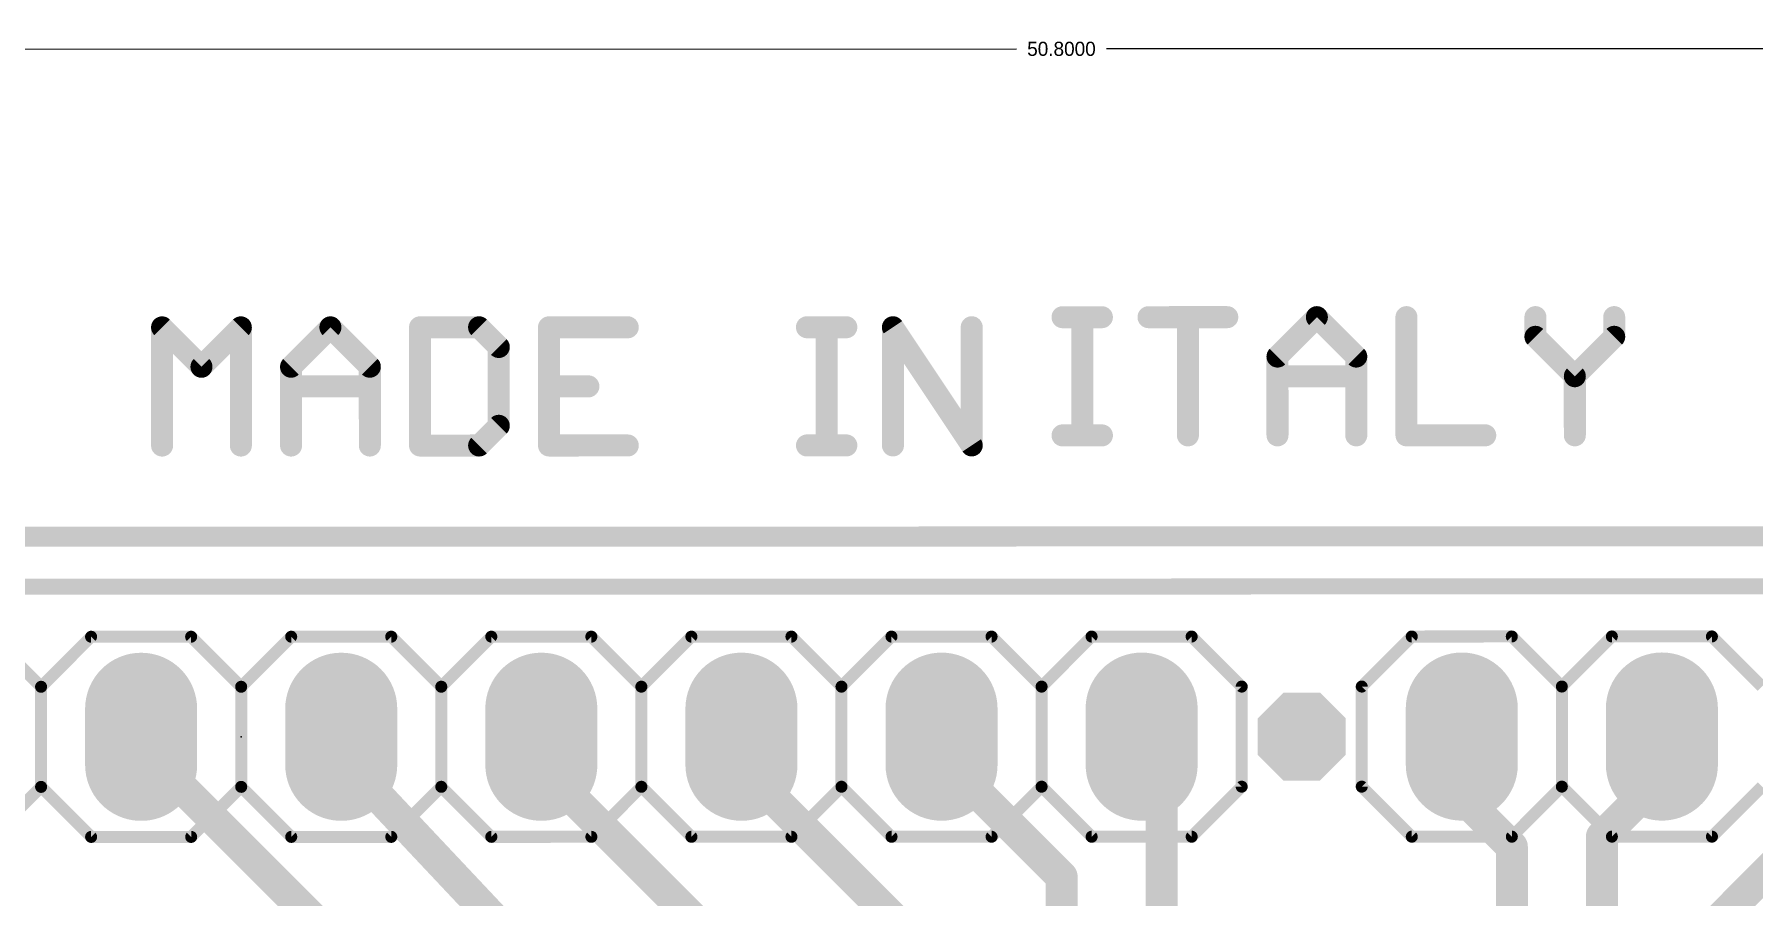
# Model space of a CAD drawing. Header units: millimetres. Extents: x -20 to 130, y -23 to 60.
# Drawn here: x 27.6 to 49.42, y 48.77 to 59.71 of the extents above; entities that cross this region are included whole.
import ezdxf

# ---------------------------------------------------------------- set-up
doc = ezdxf.new("R2010")
doc.units = ezdxf.units.MM
doc.header["$MEASUREMENT"] = 0
doc.layers.get('0').update_dxf_attribs({"linetype": 'CONTINUOUS'})
doc.layers.get('Defpoints').update_dxf_attribs({"linetype": 'CONTINUOUS'})
for name, color, linetype in [('1', 22, 'CONTINUOUS'), ('16', 175, 'CONTINUOUS'), ('17', 82, 'CONTINUOUS'), ('18', 2, 'CONTINUOUS'), ('20', 7, 'CONTINUOUS'), ('21', 253, 'CONTINUOUS'), ('23', 7, 'CONTINUOUS')]:
    doc.layers.add(name, color=color, linetype=linetype)
doc.dimstyles.get("Standard").update_dxf_attribs({"dimtxt": 0.18, "dimasz": 0.18, "dimexe": 0.18, "dimexo": 0.0625, "dimgap": 0.09, "dimtad": 0, "dimtih": 1, "dimtoh": 1, "dimdec": 4, "dimzin": 0, "dimdsep": 46, "dimtxsty": 'Standard', "dimcen": 0.09, "dimadec": 0, "dimazin": 0, "dimtfac": 1, "dimtdec": 4, "dimtofl": 0, "dimtmove": 0, "dimatfit": 3, "dimfxl": 1, "dimtolj": 1, "dimtzin": 0, "dimarcsym": 0})

# ---------------------------------------------------------------- blocks, each defined once
blk = doc.blocks.new('LONGP50')
at = {"const_width": 1}
blk.add_lwpolyline([(-0.25, 0), (0.25, 0)], dxfattribs=at)
at = {"const_width": 0.5}
for points in [[(-0.25, 0.25, 1), (-0.25, -0.25)], [(0.25, -0.25, 1), (0.25, 0.25)]]:
    blk.add_lwpolyline(points, format="xyb", dxfattribs=at)
blk = doc.blocks.new('OCTAGONV')
at = {"const_width": 0.5}
blk.add_lwpolyline([(-0.25, -0.1036), (-0.25, 0.1036), (-0.1036, 0.25), (0.1036, 0.25), (0.25, 0.1036), (0.25, -0.1036), (0.1036, -0.25), (-0.1036, -0.25), (-0.25, -0.1036), (-0.25, 0.1036)], dxfattribs=at)
blk = doc.blocks.new('*D34')
at = {"color": 0, "linetype": 'Continuous', "lineweight": -2, "transparency": 16777216}
for p, q in [((15.238, 50.859), (15.236, 59.703)), ((66.04, 35.628), (66.036, 59.712)), ((15.416, 59.523), (40.066, 59.528)), ((65.856, 59.532), (41.206, 59.528))]:
    blk.add_line(p, q, dxfattribs=at)
at = {"color": 0, "linetype": 'Continuous', "transparency": 16777216}
for points in [[(15.416, 59.553), (15.416, 59.493), (15.236, 59.523)], [(65.856, 59.562), (65.856, 59.502), (66.036, 59.532)]]:
    blk.add_solid(points, dxfattribs=at)
at = {"layer": 'Defpoints', "color": 0, "linetype": 'Continuous', "transparency": 16777216}
for p in [(66.036, 59.532), (15.238, 50.797), (66.04, 35.566)]:
    blk.add_point(p, dxfattribs=at)
at = {"color": 0, "linetype": 'Continuous', "transparency": 16777216, "insert": (40.636, 59.528), "char_height": 0.18, "attachment_point": 5}
blk.add_mtext('\\A1;50.8000', dxfattribs=at)

msp = doc.modelspace()

# ---------------------------------------------------------------- linework, layer by layer
at = {"layer": '1', "const_width": 0.2032}
msp.add_lwpolyline([(0.63244, 52.69915), (67.94244, 52.7109)], dxfattribs=at)
at = {"layer": '16'}
for points, const_width in [([(0.63244, 52.69915), (67.68844, 52.71085)], 0.2032), ([(28.95379, 50.67209), (28.95377, 50.79909)], 0.4064), ([(36.57512, 43.05342), (28.95379, 50.67209)], 0.4064), ([(31.49382, 50.54553), (31.49377, 50.79953)], 0.4064), ([(34.03384, 50.41898), (34.03377, 50.79998)], 0.4064), ([(36.57384, 50.41942), (36.57377, 50.80042)], 0.4064), ([(39.11382, 50.54686), (39.11377, 50.80086)], 0.4064), ([(41.65386, 50.29331), (41.65377, 50.80131)], 0.4064), ([(45.71791, 50.04002), (45.71777, 50.80202)], 0.4064), ([(48.25786, 50.29446), (48.25777, 50.80246)], 0.4064), ([(37.59095, 44.0696), (31.49382, 50.54553)], 0.4064), ([(40.63808, 49.02313), (39.11382, 50.54686)], 0.4064), ([(41.90782, 50.54735), (41.65386, 50.29331)], 0.4064), ([(41.91143, 29.84635), (41.90782, 50.54735)], 0.4064), ([(38.60664, 45.84778), (34.03384, 50.41898)], 0.4064), ([(39.49535, 47.49893), (36.57384, 50.41942)], 0.4064), ([(47.49599, 49.53233), (48.25786, 50.29446)], 0.4064), ([(48.63924, 48.13553), (50.79786, 50.2949)], 0.4064), ([(46.35302, 49.40513), (45.71791, 50.04002)], 0.4064), ([(46.35588, 33.02213), (46.35302, 49.40513)], 0.4064), ([(47.4989, 32.89533), (47.49599, 49.53233)], 0.4064), ([(40.64143, 29.84613), (40.63808, 49.02313)], 0.4064)]:
    msp.add_lwpolyline(points, dxfattribs=dict(at, const_width=const_width))
at = {"layer": '16', "const_width": 0.2032}
for points in [[(29.05537, 50.79911, 1), (28.85217, 50.79907)], [(29.02558, 50.7439, 1), (28.88201, 50.60028)], [(31.59537, 50.79955, 1), (31.39217, 50.79952)], [(34.13537, 50.8, 1), (33.93217, 50.79996)], [(36.67537, 50.80044, 1), (36.47217, 50.8004)], [(39.21537, 50.80088, 1), (39.01217, 50.80085)], [(41.75537, 50.80133, 1), (41.55217, 50.80129)], [(45.81937, 50.80203, 1), (45.61617, 50.802)], [(48.35937, 50.80248, 1), (48.15617, 50.80244)], [(28.85219, 50.67207, 1), (29.05539, 50.67211)], [(31.39222, 50.54552, 1), (31.59542, 50.54555)], [(31.5678, 50.61515, 1), (31.41983, 50.47592)], [(39.01222, 50.54685, 1), (39.21542, 50.54688)], [(39.1856, 50.61868, 1), (39.04203, 50.47505)], [(42.00942, 50.54737, 1), (41.80622, 50.54733)], [(41.97963, 50.47556, 1), (41.836, 50.61914)], [(33.93224, 50.41896, 1), (34.13544, 50.419)], [(34.10563, 50.49079, 1), (33.96205, 50.34717)], [(36.47224, 50.4194, 1), (36.67544, 50.41944)], [(36.64563, 50.49123, 1), (36.50205, 50.34761)], [(41.58205, 50.3651, 1), (41.72567, 50.22152)], [(48.32967, 50.22267, 1), (48.18605, 50.36625)], [(41.55226, 50.29329, 1), (41.75546, 50.29333)], [(45.78969, 50.11183, 1), (45.64612, 49.9682)], [(48.15626, 50.29444, 1), (48.35946, 50.29448)], [(45.61631, 50.04, 1), (45.81951, 50.04003)], [(46.45462, 49.40515, 1), (46.25142, 49.40511)], [(46.28123, 49.33332, 1), (46.4248, 49.47694)], [(47.59759, 49.53234, 1), (47.39439, 49.53231)], [(47.42418, 49.60411, 1), (47.56781, 49.46054)], [(40.73968, 49.02315, 1), (40.53648, 49.02311)], [(40.5663, 48.95132, 1), (40.70987, 49.09494)]]:
    msp.add_lwpolyline(points, format="xyb", dxfattribs=at)
at = {"layer": '20', "const_width": 0.254}
msp.add_lwpolyline([(0.99733, 53.33421), (64.51333, 53.3453)], dxfattribs=at)
at = {"layer": '21'}
for points, const_width in [([(29.26896, 56.04415, 1), (29.17017, 55.94533)], 0.1397), ([(29.28937, 55.99475, 1), (29.14977, 55.99473)], 0.1397), ([(30.28937, 55.99492, 1), (30.14967, 55.9949)], 0.1397), ([(30.26887, 55.94552, 1), (30.17006, 56.0443)], 0.1397), ([(31.40606, 56.04452, 1), (31.30727, 55.9457)], 0.1397), ([(31.40607, 55.94572, 1), (31.30726, 56.0445)], 0.1397), ([(32.49385, 56.06511, 1), (32.49388, 55.92541)], 0.1397), ([(32.56377, 55.99532, 1), (32.42407, 55.9953)], 0.1397), ([(33.29316, 56.04485, 1), (33.19447, 55.94603)], 0.1397), ([(33.24388, 55.92554, 1), (33.24385, 56.06524)], 0.1397), ([(34.20087, 55.99561, 1), (34.06117, 55.99558)], 0.1397), ([(34.13105, 56.06539, 1), (34.13108, 55.92569)], 0.1397), ([(35.13098, 55.92587, 1), (35.13095, 56.06557)], 0.1397), ([(37.40535, 56.06597, 1), (37.40538, 55.92627)], 0.1397), ([(37.72517, 55.99622, 1), (37.58547, 55.9962)], 0.1397), ([(37.90528, 55.92635, 1), (37.90525, 56.06605)], 0.1397), ([(38.55486, 56.03507, 1), (38.43867, 55.95755)], 0.1397), ([(38.56667, 55.99637, 1), (38.42697, 55.99634)], 0.1397), ([(39.56657, 55.99654, 1), (39.42687, 55.99652)], 0.1397), ([(40.64953, 56.19353, 1), (40.64956, 56.05383)], 0.1397), ([(40.96934, 56.12379, 1), (40.82964, 56.12376)], 0.1397), ([(41.14956, 56.05392, 1), (41.14953, 56.19362)], 0.1397), ([(41.74093, 56.19372, 1), (41.74096, 56.05402)], 0.1397), ([(42.31074, 56.12402, 1), (42.17104, 56.124)], 0.1397), ([(42.74096, 56.0542, 1), (42.74093, 56.1939)], 0.1397), ([(43.92743, 56.1737, 1), (43.82875, 56.07489)], 0.1397), ([(43.92745, 56.0749, 1), (43.82873, 56.17369)], 0.1397), ([(45.08514, 56.12451, 1), (44.94544, 56.12448)], 0.1397), ([(46.72234, 56.12479, 1), (46.58264, 56.12477)], 0.1397), ([(47.72224, 56.12497, 1), (47.58254, 56.12494)], 0.1397), ([(33.56371, 55.7455, 1), (33.42401, 55.74547)], 0.1397), ([(46.70188, 55.92419, 1), (46.6031, 55.82537)], 0.1397), ([(46.58269, 55.87477, 1), (46.72239, 55.87479)], 0.1397), ([(47.58259, 55.87494, 1), (47.72229, 55.87497)], 0.1397), ([(47.7018, 55.82556, 1), (47.60298, 55.92435)], 0.1397), ([(33.44442, 55.69607, 1), (33.5432, 55.79489)], 0.1397), ([(43.44803, 55.62422, 1), (43.30833, 55.6242)], 0.1397), ([(43.32882, 55.6736, 1), (43.42764, 55.57482)], 0.1397), ([(44.44803, 55.6244, 1), (44.30833, 55.62437)], 0.1397), ([(44.32874, 55.57497, 1), (44.42752, 55.67379)], 0.1397), ([(29.67024, 55.54422, 1), (29.76906, 55.44543)], 0.1397), ([(29.67026, 55.44542, 1), (29.76904, 55.54423)], 0.1397), ([(30.92665, 55.49504, 1), (30.78695, 55.49501)], 0.1397), ([(30.80744, 55.54441, 1), (30.90616, 55.44563)], 0.1397), ([(31.92655, 55.49521, 1), (31.78685, 55.49519)], 0.1397), ([(31.80736, 55.44579, 1), (31.90614, 55.54461)], 0.1397), ([(43.37826, 55.44411, 1), (43.37829, 55.30441)], 0.1397), ([(44.37819, 55.30458, 1), (44.37816, 55.44428)], 0.1397), ([(47.22237, 55.37488, 1), (47.08267, 55.37486)], 0.1397), ([(47.10317, 55.42426, 1), (47.20198, 55.32548)], 0.1397), ([(47.10318, 55.32546, 1), (47.20197, 55.42428)], 0.1397), ([(30.85688, 55.31492, 1), (30.85691, 55.17522)], 0.1397), ([(31.85681, 55.1754, 1), (31.85678, 55.3151)], 0.1397), ([(34.13118, 55.31549, 1), (34.13121, 55.17579)], 0.1397), ([(34.63111, 55.17588, 1), (34.63108, 55.31558)], 0.1397), ([(33.42418, 54.74557, 1), (33.56388, 54.7456)], 0.1397), ([(33.54339, 54.69619, 1), (33.44458, 54.79497)], 0.1397), ([(29.15003, 54.49483, 1), (29.28963, 54.49485)], 0.1397), ([(30.14993, 54.495, 1), (30.28963, 54.49502)], 0.1397), ([(30.78713, 54.49511, 1), (30.92683, 54.49514)], 0.1397), ([(31.78703, 54.49529, 1), (31.92673, 54.49531)], 0.1397), ([(32.49412, 54.56531, 1), (32.49414, 54.42551)], 0.1397), ([(32.42433, 54.4954, 1), (32.56403, 54.49542)], 0.1397), ([(33.19472, 54.54493, 1), (33.29344, 54.44615)], 0.1397), ([(33.24414, 54.42564, 1), (33.24412, 54.56544)], 0.1397), ([(34.13132, 54.56559, 1), (34.13134, 54.42579)], 0.1397), ([(34.06143, 54.49568, 1), (34.20113, 54.49571)], 0.1397), ([(35.13124, 54.42597, 1), (35.13122, 54.56577)], 0.1397), ([(37.40562, 54.56617, 1), (37.40564, 54.42637)], 0.1397), ([(37.58573, 54.4963, 1), (37.72543, 54.49632)], 0.1397), ([(37.90554, 54.42645, 1), (37.90552, 54.56625)], 0.1397), ([(38.42723, 54.49644, 1), (38.56693, 54.49647)], 0.1397), ([(39.42713, 54.49662, 1), (39.56683, 54.49664)], 0.1397), ([(39.43883, 54.45792, 1), (39.55512, 54.53534)], 0.1397), ([(40.64979, 54.69373, 1), (40.64982, 54.55393)], 0.1397), ([(40.82991, 54.62386, 1), (40.96961, 54.62389)], 0.1397), ([(41.14982, 54.55402, 1), (41.14979, 54.69382)], 0.1397), ([(42.17131, 54.6241, 1), (42.31101, 54.62412)], 0.1397), ([(43.30851, 54.6243, 1), (43.44821, 54.62432)], 0.1397), ([(44.30851, 54.62447, 1), (44.44821, 54.6245)], 0.1397), ([(45.01559, 54.69449, 1), (45.01562, 54.55469)], 0.1397), ([(44.9457, 54.62458, 1), (45.0854, 54.62461)], 0.1397), ([(46.01552, 54.55487, 1), (46.01549, 54.69467)], 0.1397), ([(47.0828, 54.62496, 1), (47.2225, 54.62498)], 0.1397), ([(28.31854, 52.10708, 1), (28.31856, 52.03088)], 0.0762), ([(28.34546, 52.04208, 1), (28.29165, 52.09588)], 0.0762), ([(29.61545, 52.09611, 1), (29.56166, 52.0423)], 0.0762), ([(29.58856, 52.0311, 1), (29.58854, 52.1073)], 0.0762), ([(30.85854, 52.10752, 1), (30.85856, 52.03132)], 0.0762), ([(30.88546, 52.04253, 1), (30.83165, 52.09632)], 0.0762), ([(32.15545, 52.09655, 1), (32.10166, 52.04274)], 0.0762), ([(32.12856, 52.03155, 1), (32.12854, 52.10775)], 0.0762), ([(33.39854, 52.10797, 1), (33.39856, 52.03177)], 0.0762), ([(33.42546, 52.04297, 1), (33.37165, 52.09676)], 0.0762), ([(34.69545, 52.09699, 1), (34.64166, 52.04318)], 0.0762), ([(34.66856, 52.03199, 1), (34.66854, 52.10819)], 0.0762), ([(35.93854, 52.10841, 1), (35.93856, 52.03221)], 0.0762), ([(35.96546, 52.04341, 1), (35.91165, 52.09721)], 0.0762), ([(37.23545, 52.09744, 1), (37.18166, 52.04363)], 0.0762), ([(37.20856, 52.03243, 1), (37.20854, 52.10863)], 0.0762), ([(38.47854, 52.10885, 1), (38.47856, 52.03265)], 0.0762), ([(38.50546, 52.04386, 1), (38.45165, 52.09765)], 0.0762), ([(39.77545, 52.09788, 1), (39.72166, 52.04407)], 0.0762), ([(39.74856, 52.03288, 1), (39.74854, 52.10908)], 0.0762), ([(41.01854, 52.1093, 1), (41.01856, 52.0331)], 0.0762), ([(41.04546, 52.0443, 1), (40.99165, 52.09809)], 0.0762), ([(42.31545, 52.09832, 1), (42.26166, 52.04451)], 0.0762), ([(42.28856, 52.03332, 1), (42.28854, 52.10952)], 0.0762), ([(45.08254, 52.11001, 1), (45.08256, 52.03381)], 0.0762), ([(45.10946, 52.04501, 1), (45.05565, 52.0988)], 0.0762), ([(46.37945, 52.09903, 1), (46.32566, 52.04522)], 0.0762), ([(46.35256, 52.03403, 1), (46.35254, 52.11023)], 0.0762), ([(47.62254, 52.11045, 1), (47.62256, 52.03425)], 0.0762), ([(47.64946, 52.04545, 1), (47.59565, 52.09924)], 0.0762), ([(48.91945, 52.09948, 1), (48.86566, 52.04567)], 0.0762), ([(48.89256, 52.03447, 1), (48.89254, 52.11067)], 0.0762), ([(27.72176, 51.43388, 1), (27.64556, 51.43386)], 0.0762), ([(30.26176, 51.43432, 1), (30.18556, 51.43431)], 0.0762), ([(32.80176, 51.43476, 1), (32.72556, 51.43475)], 0.0762), ([(35.34176, 51.43521, 1), (35.26556, 51.43519)], 0.0762), ([(37.88176, 51.43565, 1), (37.80556, 51.43564)], 0.0762), ([(40.42176, 51.43609, 1), (40.34556, 51.43608)], 0.0762), ([(42.96176, 51.43654, 1), (42.88556, 51.43652)], 0.0762), ([(44.48576, 51.4368, 1), (44.40956, 51.43679)], 0.0762), ([(47.02576, 51.43725, 1), (46.94956, 51.43723)], 0.0762), ([(27.65676, 51.46076, 1), (27.71057, 51.40697)], 0.0762), ([(27.65677, 51.40696, 1), (27.71056, 51.46077)], 0.0762), ([(30.19676, 51.46121, 1), (30.25057, 51.40742)], 0.0762), ([(30.19677, 51.40741, 1), (30.25056, 51.46122)], 0.0762), ([(32.73676, 51.46165, 1), (32.79057, 51.40786)], 0.0762), ([(32.73677, 51.40785, 1), (32.79056, 51.46166)], 0.0762), ([(35.27676, 51.46209, 1), (35.33057, 51.4083)], 0.0762), ([(35.27677, 51.40829, 1), (35.33056, 51.4621)], 0.0762), ([(37.81676, 51.46254, 1), (37.87057, 51.40875)], 0.0762), ([(37.81677, 51.40874, 1), (37.87056, 51.46255)], 0.0762), ([(40.35676, 51.46298, 1), (40.41057, 51.40919)], 0.0762), ([(40.35677, 51.40918, 1), (40.41056, 51.46299)], 0.0762), ([(42.89677, 51.40962, 1), (42.95056, 51.46343)], 0.0762), ([(44.42076, 51.46369, 1), (44.47457, 51.4099)], 0.0762), ([(46.96076, 51.46413, 1), (47.01457, 51.41034)], 0.0762), ([(46.96077, 51.41033, 1), (47.01456, 51.46414)], 0.0762), ([(27.64578, 50.16386, 1), (27.72198, 50.16388)], 0.0762), ([(27.71078, 50.19077, 1), (27.65699, 50.13696)], 0.0762), ([(27.71079, 50.13697, 1), (27.65698, 50.19076)], 0.0762), ([(30.18578, 50.16431, 1), (30.26198, 50.16432)], 0.0762), ([(30.25078, 50.19122, 1), (30.19699, 50.13741)], 0.0762), ([(30.25079, 50.13742, 1), (30.19698, 50.19121)], 0.0762), ([(32.72578, 50.16475, 1), (32.80198, 50.16476)], 0.0762), ([(32.79078, 50.19166, 1), (32.73699, 50.13785)], 0.0762), ([(32.79079, 50.13786, 1), (32.73698, 50.19165)], 0.0762), ([(35.26578, 50.16519, 1), (35.34198, 50.16521)], 0.0762), ([(35.33078, 50.1921, 1), (35.27699, 50.13829)], 0.0762), ([(35.33079, 50.1383, 1), (35.27698, 50.19209)], 0.0762), ([(37.80578, 50.16564, 1), (37.88198, 50.16565)], 0.0762), ([(37.87078, 50.19255, 1), (37.81699, 50.13874)], 0.0762), ([(37.87079, 50.13875, 1), (37.81698, 50.19254)], 0.0762), ([(40.34578, 50.16608, 1), (40.42198, 50.16609)], 0.0762), ([(40.41078, 50.19299, 1), (40.35699, 50.13918)], 0.0762), ([(40.41079, 50.13919, 1), (40.35698, 50.19298)], 0.0762), ([(42.88578, 50.16652, 1), (42.96198, 50.16654)], 0.0762), ([(42.95079, 50.13963, 1), (42.89698, 50.19342)], 0.0762), ([(44.40978, 50.16679, 1), (44.48598, 50.1668)], 0.0762), ([(44.47478, 50.1937, 1), (44.42099, 50.13989)], 0.0762), ([(46.94978, 50.16723, 1), (47.02598, 50.16725)], 0.0762), ([(47.01478, 50.19414, 1), (46.96099, 50.14033)], 0.0762), ([(47.01479, 50.14034, 1), (46.96098, 50.19413)], 0.0762), ([(28.31899, 49.56708, 1), (28.319, 49.49088)], 0.0762), ([(28.2921, 49.50208, 1), (28.34589, 49.55588)], 0.0762), ([(29.56209, 49.5561, 1), (29.6159, 49.50231)], 0.0762), ([(29.589, 49.4911, 1), (29.58899, 49.5673)], 0.0762), ([(30.85899, 49.56752, 1), (30.859, 49.49132)], 0.0762), ([(30.8321, 49.50252, 1), (30.88589, 49.55633)], 0.0762), ([(32.10209, 49.55654, 1), (32.1559, 49.50275)], 0.0762), ([(32.129, 49.49155, 1), (32.12899, 49.56775)], 0.0762), ([(33.39899, 49.56797, 1), (33.399, 49.49177)], 0.0762), ([(33.3721, 49.50296, 1), (33.42589, 49.55677)], 0.0762), ([(34.64209, 49.55698, 1), (34.6959, 49.50319)], 0.0762), ([(34.669, 49.49199, 1), (34.66899, 49.56819)], 0.0762), ([(35.93899, 49.56841, 1), (35.939, 49.49221)], 0.0762), ([(35.9121, 49.50341, 1), (35.96589, 49.55721)], 0.0762), ([(37.18209, 49.55743, 1), (37.2359, 49.50364)], 0.0762), ([(37.209, 49.49243, 1), (37.20899, 49.56863)], 0.0762), ([(38.47899, 49.56885, 1), (38.479, 49.49265)], 0.0762), ([(38.4521, 49.50385, 1), (38.50589, 49.55766)], 0.0762), ([(39.72209, 49.55787, 1), (39.7759, 49.50408)], 0.0762), ([(39.749, 49.49288, 1), (39.74899, 49.56908)], 0.0762), ([(41.01899, 49.5693, 1), (41.019, 49.4931)], 0.0762), ([(40.9921, 49.50429, 1), (41.04589, 49.5581)], 0.0762), ([(42.26209, 49.55831, 1), (42.3159, 49.50452)], 0.0762), ([(42.289, 49.49332, 1), (42.28899, 49.56952)], 0.0762), ([(45.08299, 49.57001, 1), (45.083, 49.49381)], 0.0762), ([(45.0561, 49.505, 1), (45.10989, 49.55881)], 0.0762), ([(46.32609, 49.55902, 1), (46.3799, 49.50523)], 0.0762), ([(46.353, 49.49403, 1), (46.35299, 49.57023)], 0.0762), ([(47.62299, 49.57045, 1), (47.623, 49.49425)], 0.0762), ([(47.5961, 49.50544, 1), (47.64989, 49.55925)], 0.0762), ([(48.86609, 49.55947, 1), (48.9199, 49.50568)], 0.0762), ([(48.893, 49.49447, 1), (48.89299, 49.57067)], 0.0762)]:
    msp.add_lwpolyline(points, format="xyb", dxfattribs=dict(at, const_width=const_width))
for points, const_width in [([(29.21983, 54.49484), (29.21957, 55.99474)], 0.2794), ([(29.21957, 55.99474), (29.71965, 55.49482)], 0.2794), ([(29.71965, 55.49482), (30.21947, 55.99491)], 0.2794), ([(30.21947, 55.99491), (30.21973, 54.49501)], 0.2794), ([(30.85685, 55.49502), (31.35667, 55.99511)], 0.2794), ([(31.35667, 55.99511), (31.85675, 55.4952)], 0.2794), ([(33.24387, 55.99544), (32.49387, 55.99531)], 0.2794), ([(32.49387, 55.99531), (32.49413, 54.49541)], 0.2794), ([(33.49381, 55.74548), (33.24387, 55.99544)], 0.2794), ([(35.13097, 55.99577), (34.13107, 55.99559)], 0.2794), ([(34.13107, 55.99559), (34.13133, 54.49569)], 0.2794), ([(37.40537, 55.99617), (37.90527, 55.99625)], 0.2794), ([(37.65563, 54.49631), (37.65537, 55.99621)], 0.2794), ([(38.49703, 54.49646), (38.49677, 55.99636)], 0.2794), ([(38.49677, 55.99636), (39.49693, 54.49663)], 0.2794), ([(39.49693, 54.49663), (39.49667, 55.99653)], 0.2794), ([(40.64954, 56.12373), (41.14954, 56.12382)], 0.2794), ([(40.89981, 54.62388), (40.89954, 56.12378)], 0.2794), ([(41.74094, 56.12392), (42.74094, 56.1241)], 0.2794), ([(42.24121, 54.62411), (42.24094, 56.12401)], 0.2794), ([(43.37823, 55.62421), (43.87814, 56.1243)], 0.2794), ([(43.87814, 56.1243), (44.37813, 55.62438)], 0.2794), ([(45.01534, 56.12449), (45.0156, 54.62459)], 0.2794), ([(46.65244, 56.12478), (46.65249, 55.87478)], 0.2794), ([(47.65239, 55.87495), (47.65234, 56.12495)], 0.2794), ([(33.49398, 54.74558), (33.49381, 55.74548)], 0.2794), ([(46.65249, 55.87478), (47.15257, 55.37487)], 0.2794), ([(47.15257, 55.37487), (47.65239, 55.87495)], 0.2794), ([(43.37841, 54.62431), (43.37823, 55.62421)], 0.2794), ([(44.37813, 55.62438), (44.37831, 54.62448)], 0.2794), ([(30.85703, 54.49512), (30.85685, 55.49502)], 0.2794), ([(31.85675, 55.4952), (31.85693, 54.4953)], 0.2794), ([(43.37827, 55.37421), (44.37817, 55.37438)], 0.2794), ([(47.15257, 55.37487), (47.1527, 54.62497)], 0.2794), ([(30.8569, 55.24502), (31.8568, 55.2452)], 0.2794), ([(34.1312, 55.24559), (34.6311, 55.24568)], 0.2794), ([(33.24413, 54.49554), (33.49398, 54.74558)], 0.2794), ([(32.49413, 54.49541), (33.24413, 54.49554)], 0.2794), ([(34.13133, 54.49569), (35.13123, 54.49587)], 0.2794), ([(37.40563, 54.49627), (37.90553, 54.49635)], 0.2794), ([(40.64981, 54.62383), (41.14981, 54.62392)], 0.2794), ([(45.0156, 54.62459), (46.0155, 54.62477)], 0.2794), ([(27.68366, 51.43387), (27.04855, 52.06876)], 0.1524), ([(27.68366, 51.43387), (28.31855, 52.06898)], 0.1524), ([(28.31855, 52.06898), (29.58855, 52.0692)], 0.1524), ([(29.58855, 52.0692), (30.22366, 51.43431)], 0.1524), ([(30.22366, 51.43431), (30.85855, 52.06942)], 0.1524), ([(30.85855, 52.06942), (32.12855, 52.06965)], 0.1524), ([(32.12855, 52.06965), (32.76366, 51.43476)], 0.1524), ([(32.76366, 51.43476), (33.39855, 52.06987)], 0.1524), ([(33.39855, 52.06987), (34.66855, 52.07009)], 0.1524), ([(35.30366, 51.4352), (34.66855, 52.07009)], 0.1524), ([(35.30366, 51.4352), (35.93855, 52.07031)], 0.1524), ([(35.93855, 52.07031), (37.20855, 52.07053)], 0.1524), ([(37.20855, 52.07053), (37.84366, 51.43564)], 0.1524), ([(37.84366, 51.43564), (38.47855, 52.07075)], 0.1524), ([(38.47855, 52.07075), (39.74855, 52.07098)], 0.1524), ([(39.74855, 52.07098), (40.38366, 51.43609)], 0.1524), ([(40.38366, 51.43609), (41.01855, 52.0712)], 0.1524), ([(41.01855, 52.0712), (42.28855, 52.07142)], 0.1524), ([(42.92366, 51.43653), (42.28855, 52.07142)], 0.1524), ([(44.44766, 51.4368), (45.08255, 52.07191)], 0.1524), ([(45.08255, 52.07191), (46.35255, 52.07213)], 0.1524), ([(46.98766, 51.43724), (46.35255, 52.07213)], 0.1524), ([(46.98766, 51.43724), (47.62255, 52.07235)], 0.1524), ([(47.62255, 52.07235), (48.89255, 52.07257)], 0.1524), ([(49.52766, 51.43768), (48.89255, 52.07257)], 0.1524), ([(27.68388, 50.16387), (27.68366, 51.43387)], 0.1524), ([(30.22388, 50.16431), (30.22366, 51.43431)], 0.1524), ([(32.76388, 50.16476), (32.76366, 51.43476)], 0.1524), ([(35.30388, 50.1652), (35.30366, 51.4352)], 0.1524), ([(37.84388, 50.16564), (37.84366, 51.43564)], 0.1524), ([(40.38388, 50.16609), (40.38366, 51.43609)], 0.1524), ([(42.92388, 50.16653), (42.92366, 51.43653)], 0.1524), ([(44.44788, 50.1668), (44.44766, 51.4368)], 0.1524), ([(46.98788, 50.16724), (46.98766, 51.43724)], 0.1524), ([(27.04899, 49.52876), (27.68388, 50.16387)], 0.1524), ([(28.31899, 49.52898), (27.68388, 50.16387)], 0.1524), ([(30.22388, 50.16431), (29.58899, 49.5292)], 0.1524), ([(30.85899, 49.52942), (30.22388, 50.16431)], 0.1524), ([(32.76388, 50.16476), (32.12899, 49.52965)], 0.1524), ([(33.39899, 49.52987), (32.76388, 50.16476)], 0.1524), ([(34.66899, 49.53009), (35.30388, 50.1652)], 0.1524), ([(35.93899, 49.53031), (35.30388, 50.1652)], 0.1524), ([(37.84388, 50.16564), (37.20899, 49.53053)], 0.1524), ([(38.47899, 49.53075), (37.84388, 50.16564)], 0.1524), ([(40.38388, 50.16609), (39.74899, 49.53098)], 0.1524), ([(41.01899, 49.5312), (40.38388, 50.16609)], 0.1524), ([(42.28899, 49.53142), (42.92388, 50.16653)], 0.1524), ([(45.08299, 49.53191), (44.44788, 50.1668)], 0.1524), ([(46.35299, 49.53213), (46.98788, 50.16724)], 0.1524), ([(47.62299, 49.53235), (46.98788, 50.16724)], 0.1524), ([(48.89299, 49.53257), (49.52788, 50.16768)], 0.1524), ([(29.58899, 49.5292), (28.31899, 49.52898)], 0.1524), ([(32.12899, 49.52965), (30.85899, 49.52942)], 0.1524), ([(34.66899, 49.53009), (33.39899, 49.52987)], 0.1524), ([(37.20899, 49.53053), (35.93899, 49.53031)], 0.1524), ([(39.74899, 49.53098), (38.47899, 49.53075)], 0.1524), ([(42.28899, 49.53142), (41.01899, 49.5312)], 0.1524), ([(46.35299, 49.53213), (45.08299, 49.53191)], 0.1524), ([(48.89299, 49.53257), (47.62299, 49.53235)], 0.1524)]:
    msp.add_lwpolyline(points, dxfattribs=dict(at, const_width=const_width))
at = {"layer": '23'}
msp.add_point((30.22377, 50.79931), dxfattribs=at)

# ---------------------------------------------------------------- block references
at = {"layer": '17', "xscale": 1.4224, "yscale": 1.4224, "rotation": 270.01}
for p in [(28.95377, 50.79909), (28.95377, 50.79909), (31.49377, 50.79953), (31.49377, 50.79953), (34.03377, 50.79998), (34.03377, 50.79998), (36.57377, 50.80042), (36.57377, 50.80042), (39.11377, 50.80086), (39.11377, 50.80086), (41.65377, 50.80131), (41.65377, 50.80131), (45.71777, 50.80202), (45.71777, 50.80202), (48.25777, 50.80246), (48.25777, 50.80246)]:
    msp.add_blockref('LONGP50', p, dxfattribs=at)
at = {"layer": '18', "xscale": 1.117599999999999, "yscale": 1.117599999999999, "rotation": 0.01}
msp.add_blockref('OCTAGONV', (43.68577, 50.80166), dxfattribs=at)
msp.add_blockref('OCTAGONV', (43.68577, 50.80166), dxfattribs=at)

# ---------------------------------------------------------------- dimensions: what is measured, and where the dimension line sits
at = {"linetype": 'Continuous'}
dim = msp.add_linear_dim(base=(66.03625, 59.53221), p1=(15.23777, 50.7967), p2=(66.04043, 35.56556), angle=0.01, dimstyle='Standard', dxfattribs=at)
dim.commit()
dim.dimension.update_dxf_attribs({"geometry": '*D34', "text_midpoint": (40.63625, 59.52778)})

doc.saveas('drawing.dxf')
